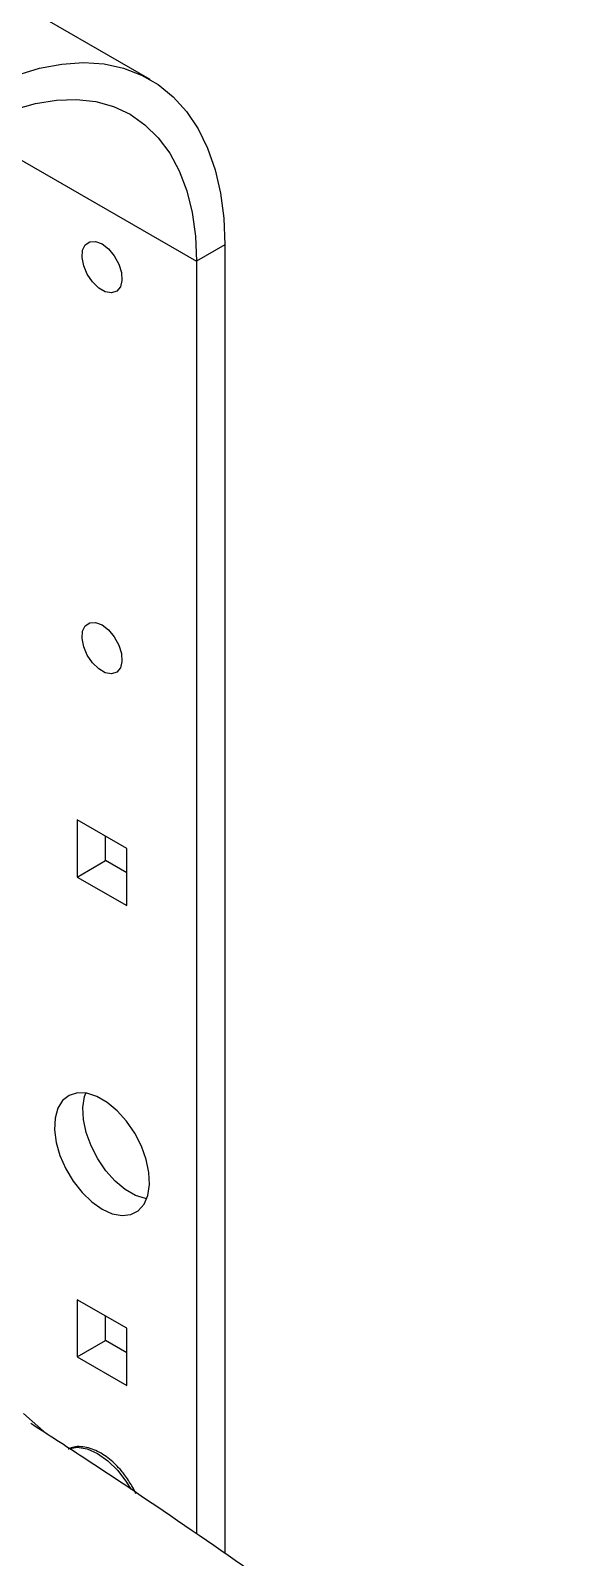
# Model space of a CAD drawing. Extents: x 6 to 134, y 3 to 97.
# Drawn here: x 100.76 to 103.34, y 11.7 to 18.84 of the extents above; entities that cross this region are included whole.
import ezdxf

# ---------------------------------------------------------------- set-up
doc = ezdxf.new("R2010")
doc.units = 0
doc.header["$MEASUREMENT"] = 0
doc.layers.add('OBJECT', color=7, linetype='CONTINUOUS')

msp = doc.modelspace()

# ---------------------------------------------------------------- linework, layer by layer
at = {"layer": 'OBJECT'}
for p, q in [((101.3203, 18.6112), (100.4365, 19.1215)), ((100.6532, 18.2719), (101.5371, 17.7616)), ((101.67, 17.8384), (101.5371, 17.7616)), ((101.67, 17.8384), (101.67, 11.7141)), ((101.5371, 17.7616), (101.5371, 11.8069)), ((101.2111, 15.0135), (100.9792, 15.1474)), ((100.9792, 15.1474), (100.9792, 14.8796)), ((101.1121, 14.9563), (101.1121, 15.0707)), ((101.2111, 14.7457), (101.2111, 15.0135)), ((100.9792, 14.8796), (101.1121, 14.9563)), ((101.2111, 14.8992), (101.1121, 14.9563)), ((100.9792, 14.8796), (101.2111, 14.7457)), ((101.2111, 12.7681), (100.9792, 12.9019)), ((100.9792, 12.9019), (100.9792, 12.6341)), ((101.1121, 12.7109), (101.1121, 12.8252)), ((101.2111, 12.5002), (101.2111, 12.7681)), ((100.9792, 12.6341), (101.1121, 12.7109)), ((101.2111, 12.6537), (101.1121, 12.7109)), ((100.9792, 12.6341), (101.2111, 12.5002)), ((100.8355, 12.2748), (100.7274, 12.3698))]:
    msp.add_line(p, q, dxfattribs=at)
at = {"layer": 'OBJECT', "flags": 128}
for points in [[(100.4764, 18.5277), (100.5865, 18.5854), (100.6957, 18.6308), (100.8031, 18.6636), (100.9076, 18.6835), (101.0084, 18.6903), (101.1048, 18.6839), (101.1957, 18.6645), (101.2805, 18.6321), (101.3585, 18.5871), (101.4289, 18.5298), (101.4912, 18.4608), (101.5449, 18.3805), (101.5894, 18.2898), (101.6244, 18.1893), (101.6497, 18.0799), (101.6649, 17.9626), (101.67, 17.8384)], [(100.4764, 18.3741), (100.5804, 18.4283), (100.6833, 18.4701), (100.7843, 18.4991), (100.8823, 18.5152), (100.9764, 18.5182), (101.0657, 18.5079), (101.1493, 18.4846), (101.2264, 18.4484), (101.2963, 18.3997), (101.3583, 18.3389), (101.4118, 18.2667), (101.4563, 18.1837), (101.4914, 18.0908), (101.5167, 17.9888), (101.532, 17.8787), (101.5371, 17.7616)], [(101.0951, 17.8416), (101.1256, 17.8182), (101.1527, 17.7856), (101.1736, 17.7473), (101.186, 17.7076), (101.1885, 17.6706), (101.1809, 17.6404), (101.1641, 17.6204), (101.1397, 17.6125), (101.1106, 17.6178), (101.0797, 17.6356), (101.0505, 17.664), (101.0262, 17.6999), (101.0093, 17.7395), (101.0018, 17.7784), (101.0043, 17.8124), (101.0167, 17.8379), (101.0376, 17.852), (101.0647, 17.8533), (101.0951, 17.8416)], [(101.0951, 16.0591), (101.1256, 16.0357), (101.1527, 16.0031), (101.1736, 15.9648), (101.186, 15.925), (101.1885, 15.8881), (101.1809, 15.8579), (101.1641, 15.8378), (101.1397, 15.83), (101.1106, 15.8353), (101.0797, 15.8531), (101.0505, 15.8815), (101.0262, 15.9174), (101.0093, 15.957), (101.0018, 15.9959), (101.0043, 16.0299), (101.0167, 16.0554), (101.0376, 16.0695), (101.0647, 16.0708), (101.0951, 16.0591)], [(101.0951, 13.3257), (101.143, 13.3041), (101.1887, 13.2955), (101.2299, 13.3004), (101.2649, 13.3184), (101.2919, 13.3489), (101.3098, 13.3902), (101.3175, 13.4406), (101.3149, 13.4977), (101.302, 13.5587), (101.2795, 13.6209), (101.2483, 13.6813), (101.21, 13.7371), (101.1663, 13.7856), (101.1192, 13.8248), (101.071, 13.8526), (101.024, 13.8678), (100.9803, 13.8696), (100.942, 13.8581), (100.9108, 13.8337), (100.8882, 13.7976), (100.8753, 13.7515), (100.8727, 13.6974), (100.8805, 13.638), (100.8983, 13.5761), (100.9254, 13.5144), (100.9603, 13.456), (101.0016, 13.4035), (101.0472, 13.3594), (101.0951, 13.3257)], [(101.3044, 13.374), (101.2992, 13.3749), (101.2521, 13.3901), (101.204, 13.4179), (101.1569, 13.457), (101.1132, 13.5056), (101.0749, 13.5614), (101.0437, 13.6218), (101.0211, 13.6839), (101.0083, 13.745), (101.0057, 13.802), (101.0134, 13.8524), (101.0188, 13.8686)], [(100.9365, 12.2042), (100.9381, 12.2048), (100.9793, 12.2122), (101.0255, 12.2048), (101.0743, 12.1832), (101.1231, 12.1485), (101.1693, 12.1025), (101.2104, 12.0476), (101.2298, 12.0153)]]:
    msp.add_lwpolyline(points, dxfattribs=at)
at = {"layer": 'OBJECT'}
for points, knots in [([(101.5813, 10.3231), (101.417, 10.4395), (101.0827, 10.6764), (100.5717, 11.0274), (100.0433, 11.3819), (99.513, 11.7278), (98.9855, 12.0628), (98.4652, 12.384), (97.9411, 12.6991), (97.5904, 12.9023), (97.4144, 13.0042)], [0, 0, 0, 0, 0.118989, 0.241992, 0.369009, 0.500039, 0.623805, 0.748387, 0.873785, 1, 1, 1, 1]), ([(97.4243, 13.0219), (97.773, 12.8182), (98.4702, 12.411), (99.5141, 11.7548), (100.5556, 11.0691), (101.2469, 10.583), (101.5924, 10.3399)], [0, 0, 0, 0, 0.25003, 0.5000579, 0.7500548, 1, 1, 1, 1]), ([(103.344, 10.4768), (103.2746, 10.5318), (103.035, 10.7218), (102.6163, 11.0373), (102.0883, 11.4236), (101.5511, 11.7994), (101.1087, 12.0994), (100.8429, 12.2703), (100.7614, 12.3227)], [0, 0, 0, 0, 0.083949, 0.289789, 0.495873, 0.702164, 0.908626, 1, 1, 1, 1]), ([(101.2352, 12.0307), (101.2243, 12.0482), (101.2089, 12.0728), (101.1827, 12.1053), (101.1594, 12.1307), (101.1302, 12.1569), (101.0987, 12.1795), (101.0654, 12.1976), (101.0311, 12.21), (100.9964, 12.2155), (100.9648, 12.2144), (100.9467, 12.2073), (100.939, 12.2042)], [0, 0, 0, 0, 0.141277, 0.198322, 0.291954, 0.387413, 0.488262, 0.592, 0.698112, 0.806366, 0.917426, 1, 1, 1, 1]), ([(101.2538, 11.9945), (101.2528, 11.9969), (101.2475, 12.0092), (101.2407, 12.0211), (101.2352, 12.0307)], [0, 0, 0, 0, 0.186497, 1, 1, 1, 1])]:
    msp.add_open_spline(points, degree=3, knots=knots, dxfattribs=at)

doc.saveas('drawing.dxf')
